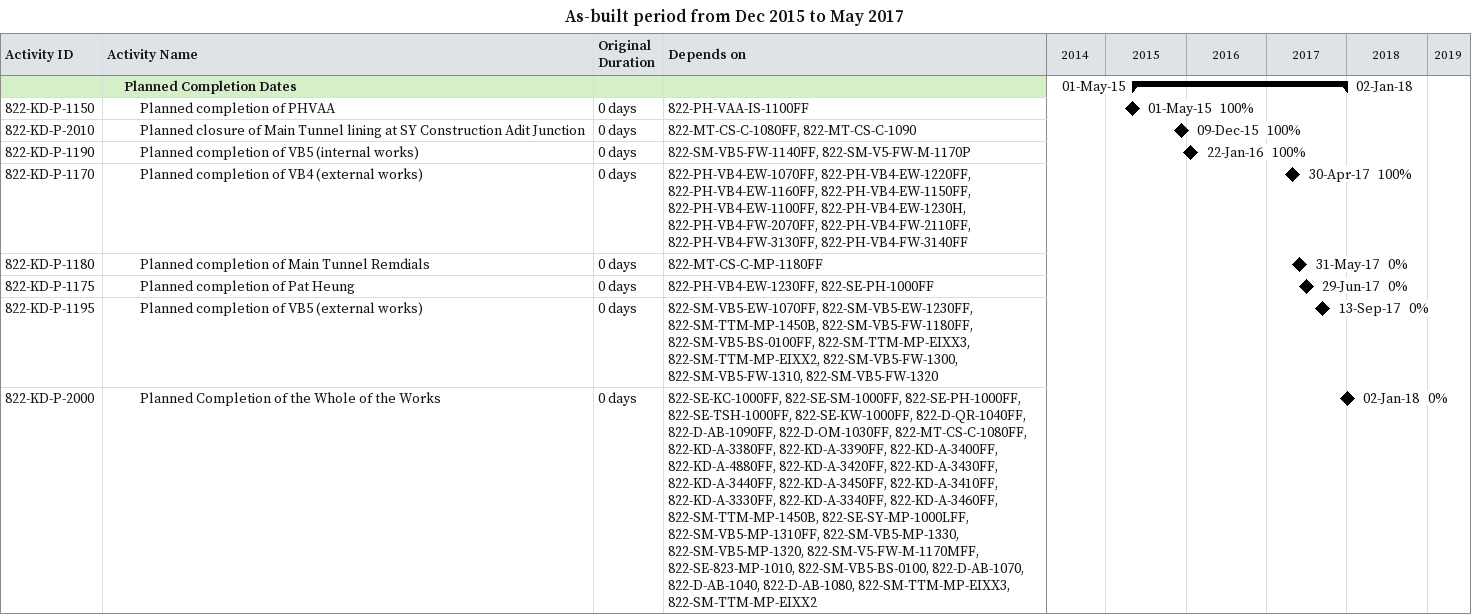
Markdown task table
As-built period from Dec 2015 to May 2017

| ID | Level | Task | Original duration | Start | Finish | Predecessors | % complete |
|---|---|---|---|---|---|---|---|
|  | 2 | **Planned Completion Dates** |  | 2015-05-01 | 2018-01-02 |  |  |
| 822-KD-P-1150 | 3 | Planned completion of PHVAA | 0d | 2015-05-01 | 2015-05-01 | 822-PH-VAA-IS-1100FF | 100 |
| 822-KD-P-2010 | 3 | Planned closure of Main Tunnel lining at SY Construction Adit Junction | 0d | 2015-12-09 | 2015-12-09 | 822-MT-CS-C-1080FF, 822-MT-CS-C-1090 | 100 |
| 822-KD-P-1190 | 3 | Planned completion of VB5 (internal works) | 0d | 2016-01-22 | 2016-01-22 | 822-SM-VB5-FW-1140FF, 822-SM-V5-FW-M-1170P | 100 |
| 822-KD-P-1170 | 3 | Planned completion of VB4 (external works) | 0d | 2017-04-30 | 2017-04-30 | 822-PH-VB4-EW-1070FF, 822-PH-VB4-EW-1220FF, 822-PH-VB4-EW-1160FF, 822-PH-VB4-EW-1150FF, 822-PH-VB4-EW-1100FF, 822-PH-VB4-EW-1230H, 822-PH-VB4-FW-2070FF, 822-PH-VB4-FW-2110FF, 822-PH-VB4-FW-3130FF, 822-PH-VB4-FW-3140FF | 100 |
| 822-KD-P-1180 | 3 | Planned completion of Main Tunnel Remdials | 0d | 2017-05-31 | 2017-05-31 | 822-MT-CS-C-MP-1180FF | 0 |
| 822-KD-P-1175 | 3 | Planned completion of Pat Heung | 0d | 2017-06-29 | 2017-06-29 | 822-PH-VB4-EW-1230FF, 822-SE-PH-1000FF | 0 |
| 822-KD-P-1195 | 3 | Planned completion of VB5 (external works) | 0d | 2017-09-13 | 2017-09-13 | 822-SM-VB5-EW-1070FF, 822-SM-VB5-EW-1230FF, 822-SM-TTM-MP-1450B, 822-SM-VB5-FW-1180FF, 822-SM-VB5-BS-0100FF, 822-SM-TTM-MP-EIXX3, 822-SM-TTM-MP-EIXX2, 822-SM-VB5-FW-1300, 822-SM-VB5-FW-1310, 822-SM-VB5-FW-1320 | 0 |
| 822-KD-P-2000 | 3 | Planned Completion of the Whole of the Works | 0d | 2018-01-02 | 2018-01-02 | 822-SE-KC-1000FF, 822-SE-SM-1000FF, 822-SE-PH-1000FF, 822-SE-TSH-1000FF, 822-SE-KW-1000FF, 822-D-QR-1040FF, 822-D-AB-1090FF, 822-D-OM-1030FF, 822-MT-CS-C-1080FF, 822-KD-A-3380FF, 822-KD-A-3390FF, 822-KD-A-3400FF, 822-KD-A-4880FF, 822-KD-A-3420FF, 822-KD-A-3430FF, 822-KD-A-3440FF, 822-KD-A-3450FF, 822-KD-A-3410FF, 822-KD-A-3330FF, 822-KD-A-3340FF, 822-KD-A-3460FF, 822-SM-TTM-MP-1450B, 822-SE-SY-MP-1000LFF, 822-SM-VB5-MP-1310FF, 822-SM-VB5-MP-1330, 822-SM-VB5-MP-1320, 822-SM-V5-FW-M-1170MFF, 822-SE-823-MP-1010, 822-SM-VB5-BS-0100, 822-D-AB-1070, 822-D-AB-1040, 822-D-AB-1080, 822-SM-TTM-MP-EIXX3, 822-SM-TTM-MP-EIXX2 | 0 |
